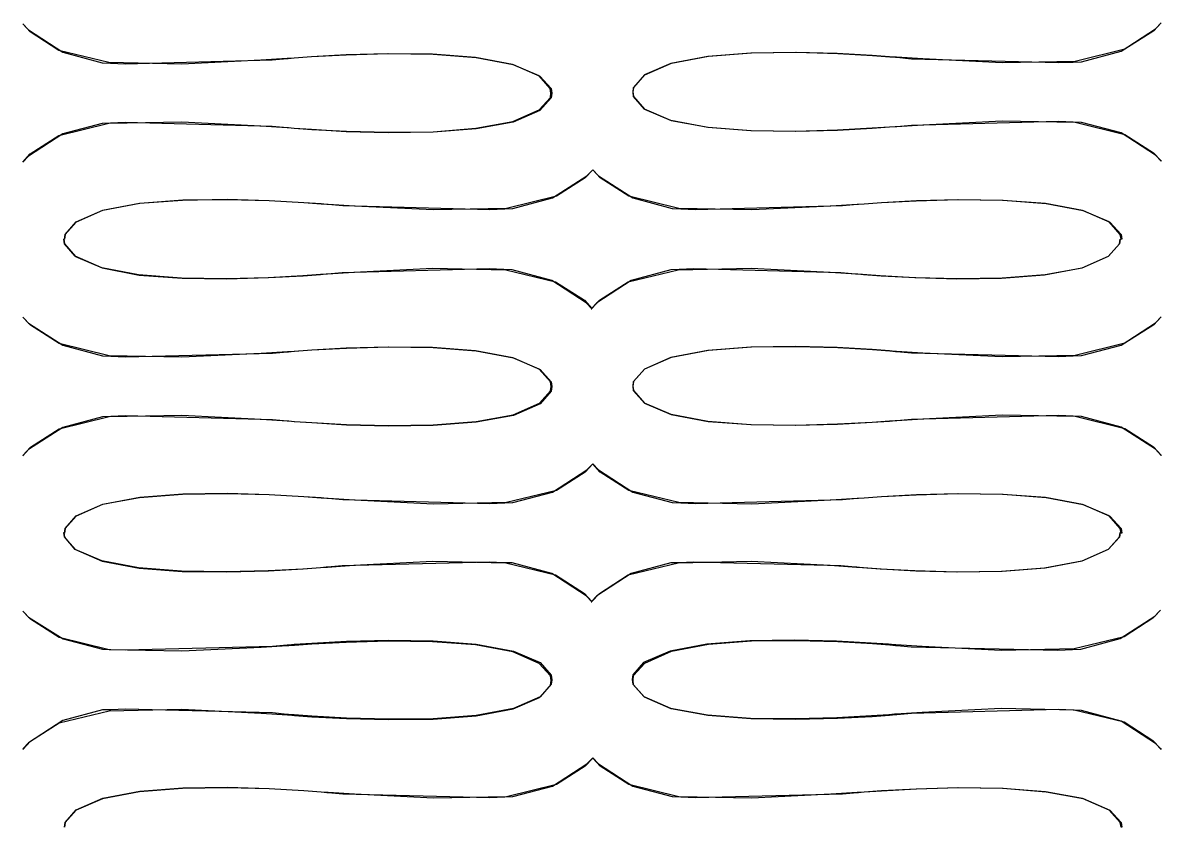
# Model space of a CAD drawing. Extents: x -8.7 to 71.7, y -3.2 to 84.
# Drawn here: x 55.62 to 71.69, y -3.22 to 8.14 of the extents above; entities that cross this region are included whole.
import ezdxf

# ---------------------------------------------------------------- set-up
doc = ezdxf.new("R2010")
doc.units = 0
doc.layers.get('0').update_dxf_attribs({"linetype": 'CONTINUOUS'})

msp = doc.modelspace()

# ---------------------------------------------------------------- linework, layer by layer
at = {"color": 1}
for p, q in [((55.7209, 8.00915), (55.6147, 8.12214)), ((55.6147, 8.12214), (55.6962, 8.03811)), ((55.6962, 8.03811), (56.1799, 7.72389)), ((71.1193, 7.73906), (71.6044, 8.05325)), ((71.6855, 8.13869), (71.5793, 8.02569)), ((71.6044, 8.05325), (71.6855, 8.13869)), ((56.1262, 7.74869), (55.7209, 8.00915)), ((71.5793, 8.02569), (71.1729, 7.76524)), ((56.8318, 7.57647), (56.1262, 7.74869)), ((56.1799, 7.72389), (56.738, 7.57372)), ((66.5219, 7.71977), (65.8908, 7.71013)), ((65.9021, 7.71289), (66.5318, 7.72252)), ((67.1132, 7.70322), (66.5219, 7.71977)), ((66.5318, 7.72252), (67.1216, 7.7046)), ((71.1729, 7.76524), (70.4688, 7.5916)), ((70.5598, 7.58885), (71.1193, 7.73906)), ((56.738, 7.57372), (56.8565, 7.56955)), ((57.8612, 7.55579), (56.8318, 7.57647)), ((56.8565, 7.56955), (57.0632, 7.55992)), ((57.0632, 7.55992), (59.1386, 7.61503)), ((58.9774, 7.61227), (57.8612, 7.55579)), ((59.3492, 7.6357), (58.9774, 7.61227)), ((59.1386, 7.61503), (59.3467, 7.6357)), ((59.3467, 7.6357), (59.3644, 7.6357)), ((59.3672, 7.6357), (59.3492, 7.6357)), ((59.3644, 7.6357), (59.4459, 7.64261)), ((59.4473, 7.64124), (59.3672, 7.6357)), ((59.4459, 7.64261), (59.6911, 7.66191)), ((59.6911, 7.65775), (59.4473, 7.64124)), ((59.6911, 7.66191), (60.1832, 7.68809)), ((60.1789, 7.68396), (59.6911, 7.65775)), ((60.7688, 7.70047), (60.1789, 7.68396)), ((60.1832, 7.68809), (60.7741, 7.70322)), ((61.3985, 7.69359), (60.7688, 7.70047)), ((60.7741, 7.70322), (61.4066, 7.69359)), ((62.0049, 7.64812), (61.3985, 7.69359)), ((61.4066, 7.69359), (62.0145, 7.64674)), ((62.5285, 7.55167), (62.0049, 7.64812)), ((62.0145, 7.64674), (62.538, 7.5475)), ((64.7637, 7.56405), (64.3901, 7.40145)), ((64.3971, 7.40283), (64.7718, 7.56818)), ((65.2847, 7.66191), (64.7637, 7.56405)), ((64.7718, 7.56818), (65.2956, 7.66741)), ((65.8908, 7.71013), (65.2847, 7.66191)), ((65.2956, 7.66741), (65.9021, 7.71289)), ((67.6039, 7.67704), (67.1132, 7.70322)), ((67.1216, 7.7046), (67.6092, 7.67704)), ((67.849, 7.65912), (67.6039, 7.67704)), ((67.6092, 7.67704), (67.8533, 7.65912)), ((67.9319, 7.65087), (67.849, 7.65912)), ((67.8533, 7.65912), (67.9344, 7.65087)), ((67.9496, 7.65087), (67.9319, 7.65087)), ((67.9344, 7.65087), (67.9524, 7.65087)), ((68.3204, 7.62744), (67.9496, 7.65087)), ((67.9524, 7.65087), (68.1591, 7.63157)), ((68.1591, 7.63157), (70.2345, 7.57647)), ((69.438, 7.57093), (68.3204, 7.62744)), ((70.4688, 7.5916), (69.438, 7.57093)), ((70.2345, 7.57647), (70.4427, 7.58472)), ((70.4427, 7.58472), (70.5598, 7.58885)), ((62.9035, 7.38904), (62.5285, 7.55167)), ((62.538, 7.5475), (62.9144, 7.38491)), ((64.3901, 7.40145), (64.2359, 7.22644)), ((64.2387, 7.22507), (64.3971, 7.40283)), ((63.0618, 7.21265), (62.9035, 7.38904)), ((62.9144, 7.38491), (63.0728, 7.20852)), ((62.9073, 6.90809), (63.0633, 7.08311)), ((63.0728, 7.07898), (62.9144, 6.90122)), ((63.0714, 7.1465), (63.0618, 7.21265)), ((63.0633, 7.08311), (63.0714, 7.1465)), ((63.0728, 7.20852), (63.0823, 7.14375)), ((63.0823, 7.14375), (63.0728, 7.07898)), ((64.2359, 7.22644), (64.2278, 7.16167)), ((64.2278, 7.16167), (64.2359, 7.0969)), ((64.2303, 7.15892), (64.2387, 7.22507)), ((64.2387, 7.09553), (64.2303, 7.15892)), ((64.2359, 7.0969), (64.3929, 6.92051)), ((64.3929, 6.92051), (64.2387, 7.09553)), ((64.7651, 6.75792), (64.3929, 6.92051)), ((64.3929, 6.92051), (64.7679, 6.75929)), ((62.5341, 6.7455), (62.9073, 6.90809)), ((62.9144, 6.90122), (62.538, 6.73724)), ((65.2861, 6.66006), (64.7651, 6.75792)), ((64.7679, 6.75929), (65.29, 6.66281)), ((68.3204, 6.70003), (69.438, 6.75651)), ((69.438, 6.75651), (70.4688, 6.73587)), ((56.1262, 6.54706), (56.8318, 6.71932)), ((56.738, 6.71795), (56.1813, 6.56911)), ((56.8565, 6.7207), (56.738, 6.71795)), ((56.8318, 6.71932), (57.8612, 6.74137)), ((57.0632, 6.73033), (56.8565, 6.7207)), ((59.1386, 6.67523), (57.0632, 6.73033)), ((57.8612, 6.74137), (58.9774, 6.68348)), ((58.9774, 6.68348), (59.3492, 6.65868)), ((59.3467, 6.65455), (59.1386, 6.67523)), ((59.3644, 6.65455), (59.3467, 6.65455)), ((59.3492, 6.65868), (59.3672, 6.65868)), ((59.4459, 6.64767), (59.3644, 6.65455)), ((59.3672, 6.65868), (59.4487, 6.6518)), ((59.6911, 6.62975), (59.4459, 6.64767)), ((59.4487, 6.6518), (59.6939, 6.63388)), ((60.1832, 6.60079), (59.6911, 6.62975)), ((59.6939, 6.63388), (60.1846, 6.6077)), ((60.7741, 6.58428), (60.1832, 6.60079)), ((60.1846, 6.6077), (60.7755, 6.59253)), ((61.4066, 6.59253), (60.7741, 6.58428)), ((60.7755, 6.59253), (61.4066, 6.60079)), ((61.4066, 6.60079), (62.013, 6.64905)), ((62.0145, 6.63938), (61.4066, 6.59253)), ((62.013, 6.64905), (62.5341, 6.7455)), ((62.538, 6.73724), (62.0145, 6.63938)), ((65.8936, 6.61321), (65.2861, 6.66006)), ((65.29, 6.66281), (65.8978, 6.61733)), ((66.5233, 6.60358), (65.8936, 6.61321)), ((65.8978, 6.61733), (66.5275, 6.61046)), ((67.116, 6.61871), (66.5233, 6.60358)), ((66.5275, 6.61046), (67.1174, 6.627)), ((67.6067, 6.64489), (67.116, 6.61871)), ((67.1174, 6.627), (67.6067, 6.65318)), ((67.6067, 6.65318), (67.8505, 6.66972)), ((67.8519, 6.66281), (67.6067, 6.64489)), ((67.8505, 6.66972), (67.9319, 6.67523)), ((67.9344, 6.66972), (67.8519, 6.66281)), ((67.9319, 6.67523), (67.9496, 6.67523)), ((67.9524, 6.66972), (67.9344, 6.66972)), ((67.9496, 6.67523), (68.3204, 6.70003)), ((68.1591, 6.69036), (67.9524, 6.66972)), ((70.2345, 6.7455), (68.1591, 6.69036)), ((70.4427, 6.73587), (70.2345, 6.7455)), ((70.5598, 6.73308), (70.4427, 6.73587)), ((70.4688, 6.73587), (71.1729, 6.56361)), ((71.1193, 6.58428), (70.5598, 6.73308)), ((56.1813, 6.56911), (55.6962, 6.25768)), ((55.7209, 6.28661), (56.1262, 6.54706)), ((71.6044, 6.26869), (71.1193, 6.58428)), ((71.1729, 6.56361), (71.5779, 6.30315)), ((55.6147, 6.17224), (55.7209, 6.28661)), ((71.5779, 6.30315), (71.6855, 6.18878)), ((71.6855, 6.18324), (71.6044, 6.26869)), ((55.6962, 6.25768), (55.6147, 6.17224)), ((71.6855, 6.18878), (71.6855, 6.18324)), ((63.0936, 5.66649), (63.5801, 5.9793)), ((63.555, 5.949), (63.1486, 5.68854)), ((63.6612, 6.06199), (63.555, 5.949)), ((63.5801, 5.9793), (63.6612, 6.06337)), ((63.6612, 6.06337), (63.7427, 5.9793)), ((63.7674, 5.949), (63.6612, 6.06199)), ((63.7427, 5.9793), (64.2264, 5.66649)), ((64.1724, 5.68854), (63.7674, 5.949)), ((57.8693, 5.63203), (57.2629, 5.58518)), ((57.2685, 5.59072), (57.8764, 5.63757)), ((58.5004, 5.64169), (57.8693, 5.63203)), ((57.8764, 5.63757), (58.5061, 5.64582)), ((59.0917, 5.62652), (58.5004, 5.64169)), ((58.5061, 5.64582), (59.0959, 5.62927)), ((59.5824, 5.59897), (59.0917, 5.62652)), ((59.0959, 5.62927), (59.5849, 5.6031)), ((63.1486, 5.68854), (62.4445, 5.51628)), ((62.5355, 5.51766), (63.0936, 5.66649)), ((64.878, 5.51628), (64.1724, 5.68854)), ((64.2264, 5.66649), (64.7845, 5.51766)), ((67.739, 5.60172), (68.2293, 5.62927)), ((68.8164, 5.63894), (68.2265, 5.6224)), ((68.2293, 5.62927), (68.822, 5.64444)), ((69.445, 5.63203), (68.8164, 5.63894)), ((68.822, 5.64444), (69.4531, 5.63481)), ((70.0525, 5.58655), (69.445, 5.63203)), ((69.4531, 5.63481), (70.061, 5.58655)), ((56.7422, 5.48735), (56.3686, 5.32476)), ((56.3714, 5.32888), (56.7461, 5.49286)), ((57.2629, 5.58518), (56.7422, 5.48735)), ((56.7461, 5.49286), (57.2685, 5.59072)), ((59.8276, 5.58105), (59.5824, 5.59897)), ((59.5849, 5.6031), (59.829, 5.5838)), ((59.9101, 5.57417), (59.8276, 5.58105)), ((59.829, 5.5838), (59.9101, 5.57692)), ((59.9101, 5.57692), (59.9281, 5.57692)), ((59.9281, 5.57417), (59.9101, 5.57417)), ((59.9281, 5.57692), (60.1349, 5.55763)), ((60.2989, 5.55075), (59.9281, 5.57417)), ((60.1349, 5.55763), (62.2102, 5.5039)), ((61.4151, 5.49561), (60.2989, 5.55075)), ((62.4445, 5.51628), (61.4151, 5.49561)), ((62.2102, 5.5039), (62.4184, 5.51353)), ((62.4184, 5.51353), (62.5355, 5.51766)), ((64.7845, 5.51766), (64.903, 5.51353)), ((65.9059, 5.49561), (64.878, 5.51628)), ((64.903, 5.51353), (65.1097, 5.5039)), ((65.1097, 5.5039), (67.1848, 5.55763)), ((67.0221, 5.55075), (65.9059, 5.49561)), ((67.3943, 5.57417), (67.0221, 5.55075)), ((67.1848, 5.55763), (67.3915, 5.57692)), ((67.3915, 5.57692), (67.4109, 5.57692)), ((67.4137, 5.57417), (67.3943, 5.57417)), ((67.4109, 5.57692), (67.492, 5.5838)), ((67.4934, 5.57967), (67.4137, 5.57417)), ((67.492, 5.5838), (67.739, 5.60172)), ((67.7376, 5.59622), (67.4934, 5.57967)), ((68.2265, 5.6224), (67.7376, 5.59622)), ((70.575, 5.4901), (70.0525, 5.58655)), ((70.061, 5.58655), (70.5845, 5.48873)), ((70.9496, 5.32751), (70.575, 5.4901)), ((70.5845, 5.48873), (70.9605, 5.32613)), ((56.2144, 5.15112), (56.3714, 5.32888)), ((56.3686, 5.32476), (56.2144, 5.14974)), ((71.108, 5.15112), (70.9496, 5.32751)), ((70.9605, 5.32613), (71.1179, 5.14974)), ((56.206, 5.08497), (56.2144, 5.15112)), ((56.2144, 5.14974), (56.206, 5.08497)), ((71.1179, 5.08497), (71.108, 5.15112)), ((71.1179, 5.14974), (71.1274, 5.08497)), ((56.2031, 5.01883), (56.195, 5.08222)), ((56.195, 5.08222), (56.2031, 5.01745)), ((56.3577, 4.84244), (56.2031, 5.01883)), ((56.2031, 5.01745), (56.3605, 4.83969)), ((71.0971, 5.01745), (70.9387, 4.83969)), ((70.9429, 4.84382), (71.0985, 5.01883)), ((71.1069, 5.08222), (71.0971, 5.01745)), ((71.0985, 5.01883), (71.1069, 5.08222)), ((71.1274, 5.08497), (71.1179, 5.08497)), ((56.7298, 4.67981), (56.3577, 4.84244)), ((56.3605, 4.83969), (56.7351, 4.67706)), ((70.9387, 4.83969), (70.5626, 4.67431)), ((70.5693, 4.68118), (70.9429, 4.84382)), ((57.2505, 4.58061), (56.7298, 4.67981)), ((56.7351, 4.67706), (57.2576, 4.57786)), ((62.1993, 4.66467), (60.1239, 4.61091)), ((60.288, 4.61779), (61.4041, 4.67293)), ((61.4041, 4.67293), (62.4336, 4.65226)), ((62.4071, 4.65363), (62.1993, 4.66467)), ((64.867, 4.65226), (65.8964, 4.67293)), ((65.0875, 4.66467), (64.8808, 4.65363)), ((67.1643, 4.61091), (65.0875, 4.66467)), ((65.8964, 4.67293), (67.0126, 4.61779)), ((70.5626, 4.67431), (70.0401, 4.57648)), ((70.0486, 4.58336), (70.5693, 4.68118)), ((57.8584, 4.53376), (57.2505, 4.58061)), ((57.2576, 4.57786), (57.8651, 4.53238)), ((58.4881, 4.52409), (57.8584, 4.53376)), ((57.8651, 4.53238), (58.4951, 4.52409)), ((59.0808, 4.53926), (58.4881, 4.52409)), ((58.4951, 4.52409), (59.0846, 4.54064)), ((59.5711, 4.56544), (59.0808, 4.53926)), ((59.0846, 4.54064), (59.5739, 4.56819)), ((59.8166, 4.58336), (59.5711, 4.56544)), ((59.5739, 4.56819), (59.8181, 4.58611)), ((59.8992, 4.59024), (59.8166, 4.58336)), ((59.8181, 4.58611), (59.8992, 4.59299)), ((59.8992, 4.59299), (59.9172, 4.59299)), ((59.9172, 4.59024), (59.8992, 4.59024)), ((59.9172, 4.59299), (60.288, 4.61779)), ((60.1239, 4.61091), (59.9172, 4.59024)), ((62.5242, 4.65088), (62.4071, 4.65363)), ((62.4336, 4.65226), (63.1377, 4.48137)), ((63.0837, 4.50204), (62.5242, 4.65088)), ((63.5688, 4.18648), (63.0837, 4.50204)), ((64.2041, 4.50204), (63.7205, 4.18648)), ((64.1629, 4.48137), (64.867, 4.65226)), ((64.7622, 4.65088), (64.2041, 4.50204)), ((64.8808, 4.65363), (64.7622, 4.65088)), ((67.0126, 4.61779), (67.3848, 4.59299)), ((67.371, 4.59024), (67.1643, 4.61091)), ((67.3887, 4.59024), (67.371, 4.59024)), ((67.3848, 4.59299), (67.4028, 4.59299)), ((67.4702, 4.58336), (67.3887, 4.59024)), ((67.4028, 4.59299), (67.4839, 4.58611)), ((67.7168, 4.56544), (67.4702, 4.58336)), ((67.4839, 4.58611), (67.7305, 4.56819)), ((68.2075, 4.53789), (67.7168, 4.56544)), ((67.7305, 4.56819), (68.2212, 4.54201)), ((68.7998, 4.52134), (68.2075, 4.53789)), ((68.2212, 4.54201), (68.8125, 4.52684)), ((69.4313, 4.5296), (68.7998, 4.52134)), ((68.8125, 4.52684), (69.4422, 4.53651)), ((70.0401, 4.57648), (69.4313, 4.5296)), ((69.4422, 4.53651), (70.0486, 4.58336)), ((63.1377, 4.48137), (63.5427, 4.22092)), ((63.7565, 4.22092), (64.1629, 4.48137)), ((63.5427, 4.22092), (63.6503, 4.10655)), ((63.6503, 4.10104), (63.5688, 4.18648)), ((63.7205, 4.18648), (63.6404, 4.10104)), ((63.6503, 4.10655), (63.7565, 4.22092)), ((63.6404, 4.10104), (63.6503, 4.10104)), ((55.7237, 3.87092), (55.6175, 3.98392)), ((55.6175, 3.98392), (55.699, 3.89985)), ((55.699, 3.89985), (56.1827, 3.58567)), ((56.1287, 3.61047), (55.7237, 3.87092)), ((71.1193, 3.5898), (71.6044, 3.90398)), ((71.5793, 3.87643), (71.1729, 3.61597)), ((71.6855, 3.98942), (71.5793, 3.87643)), ((71.6044, 3.90398), (71.6855, 3.98942)), ((56.8343, 3.4382), (56.1287, 3.61047)), ((56.1827, 3.58567), (56.7408, 3.43545)), ((59.6939, 3.52089), (60.1857, 3.54707)), ((60.1818, 3.54295), (59.6939, 3.51675)), ((60.7716, 3.55946), (60.1818, 3.54295)), ((60.1857, 3.54707), (60.7769, 3.56224)), ((61.4013, 3.55258), (60.7716, 3.55946)), ((60.7769, 3.56224), (61.4094, 3.55258)), ((62.0078, 3.50711), (61.4013, 3.55258)), ((61.4094, 3.55258), (62.0173, 3.50573)), ((65.8908, 3.55808), (65.2847, 3.51124)), ((65.2956, 3.51537), (65.9021, 3.56224)), ((66.5219, 3.56775), (65.8908, 3.55808)), ((65.9021, 3.56224), (66.5318, 3.5705)), ((67.1132, 3.55258), (66.5219, 3.56775)), ((66.5318, 3.5705), (67.1216, 3.55395)), ((67.6039, 3.5264), (67.1132, 3.55258)), ((67.1216, 3.55395), (67.6092, 3.5264)), ((71.1729, 3.61597), (70.4688, 3.44372)), ((70.5598, 3.44096), (71.1193, 3.5898)), ((56.7408, 3.43545), (56.8593, 3.43131)), ((57.8626, 3.41616), (56.8343, 3.4382)), ((56.8593, 3.43131), (57.066, 3.42305)), ((57.066, 3.42305), (59.1414, 3.47541)), ((58.9788, 3.47128), (57.8626, 3.41616)), ((59.3506, 3.4947), (58.9788, 3.47128)), ((59.1414, 3.47541), (59.3492, 3.4947)), ((59.3492, 3.4947), (59.3672, 3.4947)), ((59.37, 3.4947), (59.3506, 3.4947)), ((59.3672, 3.4947), (59.4487, 3.50297)), ((59.4501, 3.50022), (59.37, 3.4947)), ((59.4487, 3.50297), (59.6939, 3.52089)), ((59.6939, 3.51675), (59.4501, 3.50022)), ((62.5313, 3.41064), (62.0078, 3.50711)), ((62.0173, 3.50573), (62.5408, 3.40651)), ((62.9059, 3.24804), (62.5313, 3.41064)), ((62.5408, 3.40651), (62.9172, 3.2439)), ((64.7637, 3.4134), (64.3901, 3.25079)), ((64.3971, 3.25217), (64.7718, 3.41753)), ((65.2847, 3.51124), (64.7637, 3.4134)), ((64.7718, 3.41753), (65.2956, 3.51537)), ((67.849, 3.50711), (67.6039, 3.5264)), ((67.6092, 3.5264), (67.8533, 3.50711)), ((67.9319, 3.50022), (67.849, 3.50711)), ((67.8533, 3.50711), (67.9344, 3.50022)), ((67.9496, 3.50022), (67.9319, 3.50022)), ((67.9344, 3.50022), (67.9524, 3.50022)), ((68.3204, 3.47679), (67.9496, 3.50022)), ((67.9524, 3.50022), (68.1591, 3.48093)), ((68.1591, 3.48093), (70.2345, 3.42718)), ((69.438, 3.42167), (68.3204, 3.47679)), ((70.4688, 3.44372), (69.438, 3.42167)), ((70.2345, 3.42718), (70.4427, 3.43683)), ((70.4427, 3.43683), (70.5598, 3.44096)), ((63.0647, 3.07165), (62.9059, 3.24804)), ((62.9172, 3.2439), (63.0756, 3.06751)), ((64.3901, 3.25079), (64.2359, 3.07578)), ((64.2387, 3.0744), (64.3971, 3.25217)), ((63.0742, 3.0055), (63.0647, 3.07165)), ((63.0756, 3.06751), (63.0851, 3.00275)), ((64.2359, 3.07578), (64.2278, 3.01101)), ((64.2303, 3.00826), (64.2387, 3.0744)), ((62.9102, 2.7671), (63.0661, 2.94211)), ((63.0756, 2.93798), (62.9172, 2.76021)), ((63.0661, 2.94211), (63.0742, 3.0055)), ((63.0851, 3.00275), (63.0756, 2.93798)), ((64.2278, 3.01101), (64.2359, 2.94624)), ((64.2387, 2.94487), (64.2303, 3.00826)), ((64.2359, 2.94624), (64.3929, 2.76986)), ((64.3929, 2.76986), (64.2387, 2.94487)), ((62.5369, 2.60587), (62.9102, 2.7671)), ((62.9172, 2.76021), (62.5408, 2.59623)), ((64.7665, 2.60725), (64.3929, 2.76986)), ((64.3929, 2.76986), (64.7679, 2.60863)), ((56.1287, 2.40743), (56.8343, 2.57969)), ((56.7408, 2.57693), (56.1827, 2.42673)), ((56.8593, 2.57969), (56.7408, 2.57693)), ((56.8343, 2.57969), (57.8626, 2.60036)), ((57.066, 2.58933), (56.8593, 2.57969)), ((59.1414, 2.53421), (57.066, 2.58933)), ((57.8626, 2.60036), (58.9788, 2.54386)), ((62.0159, 2.50803), (62.5369, 2.60587)), ((62.5408, 2.59623), (62.0173, 2.49838)), ((65.2872, 2.50941), (64.7665, 2.60725)), ((64.7679, 2.60863), (65.29, 2.51216)), ((70.2345, 2.59485), (68.1591, 2.53972)), ((68.3204, 2.54937), (69.438, 2.60587)), ((69.438, 2.60587), (70.4688, 2.5852)), ((70.4427, 2.5852), (70.2345, 2.59485)), ((70.5598, 2.58244), (70.4427, 2.5852)), ((70.4688, 2.5852), (71.1729, 2.41157)), ((71.1193, 2.43224), (70.5598, 2.58244)), ((56.1827, 2.42673), (55.699, 2.11253)), ((58.9788, 2.54386), (59.3506, 2.51906)), ((59.3492, 2.51354), (59.1414, 2.53421)), ((59.3672, 2.51354), (59.3492, 2.51354)), ((59.3506, 2.51906), (59.37, 2.51906)), ((59.4487, 2.50665), (59.3672, 2.51354)), ((59.37, 2.51906), (59.4512, 2.51216)), ((59.6939, 2.48874), (59.4487, 2.50665)), ((59.4512, 2.51216), (59.6967, 2.49425)), ((60.1857, 2.4598), (59.6939, 2.48874)), ((59.6967, 2.49425), (60.1871, 2.46807)), ((60.7769, 2.44326), (60.1857, 2.4598)), ((60.1871, 2.46807), (60.7783, 2.45153)), ((61.4094, 2.45153), (60.7769, 2.44326)), ((60.7783, 2.45153), (61.4094, 2.46118)), ((61.4094, 2.46118), (62.0159, 2.50803)), ((62.0173, 2.49838), (61.4094, 2.45153)), ((65.8936, 2.46118), (65.2872, 2.50941)), ((65.29, 2.51216), (65.8978, 2.46669)), ((66.5247, 2.45153), (65.8936, 2.46118)), ((65.8978, 2.46669), (66.5275, 2.4598)), ((67.116, 2.46807), (66.5247, 2.45153)), ((66.5275, 2.4598), (67.1174, 2.47633)), ((67.6067, 2.49425), (67.116, 2.46807)), ((67.1174, 2.47633), (67.6067, 2.50252)), ((67.6067, 2.50252), (67.8505, 2.51906)), ((67.8519, 2.51216), (67.6067, 2.49425)), ((67.8505, 2.51906), (67.9319, 2.52457)), ((67.9344, 2.51906), (67.8519, 2.51216)), ((67.9319, 2.52457), (67.9496, 2.52457)), ((67.9524, 2.51906), (67.9344, 2.51906)), ((67.9496, 2.52457), (68.3204, 2.54937)), ((68.1591, 2.53972), (67.9524, 2.51906)), ((71.6044, 2.11805), (71.1193, 2.43224)), ((71.1729, 2.41157), (71.5779, 2.15112)), ((55.7237, 2.1456), (56.1287, 2.40743)), ((55.6175, 2.03123), (55.7237, 2.1456)), ((55.699, 2.11253), (55.6175, 2.02709)), ((71.5779, 2.15112), (71.6855, 2.03674)), ((71.6855, 2.03123), (71.6044, 2.11805)), ((71.6855, 2.03674), (71.6855, 2.03123)), ((63.0936, 1.51446), (63.5801, 1.82866)), ((63.555, 1.79696), (63.1486, 1.53651)), ((63.6612, 1.90996), (63.555, 1.79696)), ((63.5801, 1.82866), (63.6612, 1.91272)), ((63.6612, 1.91272), (63.7427, 1.82866)), ((63.7674, 1.79696), (63.6612, 1.90996)), ((63.7427, 1.82866), (64.2264, 1.51446)), ((64.1724, 1.53651), (63.7674, 1.79696)), ((57.8693, 1.48139), (57.2629, 1.43454)), ((57.2685, 1.44143), (57.8764, 1.48828)), ((58.5004, 1.48966), (57.8693, 1.48139)), ((57.8764, 1.48828), (58.5061, 1.49655)), ((59.0917, 1.4745), (58.5004, 1.48966)), ((58.5061, 1.49655), (59.0959, 1.48001)), ((59.5824, 1.44832), (59.0917, 1.4745)), ((59.0959, 1.48001), (59.5849, 1.45245)), ((59.8276, 1.4304), (59.5824, 1.44832)), ((59.5849, 1.45245), (59.829, 1.43316)), ((63.1486, 1.53651), (62.4445, 1.36426)), ((62.5355, 1.36563), (63.0936, 1.51446)), ((64.878, 1.36426), (64.1724, 1.53651)), ((64.2264, 1.51446), (64.7845, 1.36563)), ((67.492, 1.43316), (67.7376, 1.45245)), ((67.7376, 1.45245), (68.2293, 1.47864)), ((68.2255, 1.47175), (67.7376, 1.44556)), ((68.8149, 1.48828), (68.2255, 1.47175)), ((68.2293, 1.47864), (68.8206, 1.4938)), ((69.445, 1.48139), (68.8149, 1.48828)), ((68.8206, 1.4938), (69.4531, 1.48415)), ((70.0511, 1.43591), (69.445, 1.48139)), ((69.4531, 1.48415), (70.061, 1.43729)), ((56.7422, 1.3367), (56.3686, 1.17409)), ((56.3714, 1.17822), (56.7461, 1.34221)), ((57.2629, 1.43454), (56.7422, 1.3367)), ((56.7461, 1.34221), (57.2685, 1.44143)), ((59.9101, 1.42351), (59.8276, 1.4304)), ((59.829, 1.43316), (59.9101, 1.42627)), ((59.9101, 1.42627), (59.9281, 1.42627)), ((59.9281, 1.42351), (59.9101, 1.42351)), ((59.9281, 1.42627), (60.1349, 1.40698)), ((60.2989, 1.40009), (59.9281, 1.42351)), ((60.1349, 1.40698), (62.2102, 1.35323)), ((61.4151, 1.34359), (60.2989, 1.40009)), ((62.4445, 1.36426), (61.4151, 1.34359)), ((62.2102, 1.35323), (62.4184, 1.36288)), ((62.4184, 1.36288), (62.5355, 1.36563)), ((64.7845, 1.36563), (64.903, 1.36288)), ((65.9059, 1.34359), (64.878, 1.36426)), ((64.903, 1.36288), (65.1097, 1.35323)), ((65.1097, 1.35323), (67.1848, 1.40698)), ((67.0221, 1.40009), (65.9059, 1.34359)), ((67.3943, 1.42351), (67.0221, 1.40009)), ((67.1848, 1.40698), (67.3915, 1.42627)), ((67.3915, 1.42627), (67.4109, 1.42627)), ((67.4137, 1.42351), (67.3943, 1.42351)), ((67.4109, 1.42627), (67.492, 1.43316)), ((67.4934, 1.42903), (67.4137, 1.42351)), ((67.7376, 1.44556), (67.4934, 1.42903)), ((70.575, 1.33945), (70.0511, 1.43591)), ((70.061, 1.43729), (70.5845, 1.33808)), ((70.9496, 1.17685), (70.575, 1.33945)), ((70.5845, 1.33808), (70.9605, 1.17547)), ((56.2144, 1.00046), (56.3714, 1.17822)), ((56.3686, 1.17409), (56.2144, 0.999077)), ((71.108, 1.00046), (70.9496, 1.17685)), ((70.9605, 1.17547), (71.1179, 0.999077)), ((56.206, 0.934311), (56.2144, 1.00046)), ((56.2144, 0.999077), (56.206, 0.934311)), ((71.1179, 0.934311), (71.108, 1.00046)), ((71.1179, 0.999077), (71.1274, 0.934311)), ((56.2031, 0.880565), (56.195, 0.943956)), ((56.195, 0.943956), (56.2031, 0.879189)), ((56.3577, 0.704176), (56.2031, 0.880565)), ((56.2031, 0.879189), (56.3605, 0.701421)), ((71.0971, 0.879189), (70.9387, 0.701421)), ((70.9429, 0.705556), (71.0985, 0.880565)), ((71.1069, 0.943956), (71.0971, 0.879189)), ((71.0985, 0.880565), (71.1069, 0.943956)), ((71.1274, 0.934311), (71.1179, 0.934311)), ((56.7298, 0.54157), (56.3577, 0.704176)), ((56.3605, 0.701421), (56.7351, 0.538812)), ((70.9387, 0.701421), (70.5626, 0.536056)), ((70.5693, 0.542946), (70.9429, 0.705556)), ((57.2505, 0.442352), (56.7298, 0.54157)), ((56.7351, 0.538812), (57.2576, 0.439593)), ((62.1993, 0.526411), (60.1239, 0.472666)), ((60.288, 0.479559), (61.4041, 0.536056)), ((61.4041, 0.536056), (62.4336, 0.515387)), ((62.4071, 0.515387), (62.1993, 0.526411)), ((62.5242, 0.512632), (62.4071, 0.515387)), ((62.4336, 0.515387), (63.1377, 0.343131)), ((63.0837, 0.363802), (62.5242, 0.512632)), ((64.1629, 0.343131), (64.867, 0.515387)), ((64.7622, 0.512632), (64.2041, 0.363802)), ((64.8808, 0.515387), (64.7622, 0.512632)), ((64.867, 0.515387), (65.8964, 0.536056)), ((65.0875, 0.526411), (64.8808, 0.515387)), ((67.1643, 0.472666), (65.0875, 0.526411)), ((65.8964, 0.536056), (67.0126, 0.479559)), ((70.5626, 0.536056), (70.0401, 0.438217)), ((70.0486, 0.445107), (70.5693, 0.542946)), ((57.8584, 0.395496), (57.2505, 0.442352)), ((57.2576, 0.439593), (57.8651, 0.39412)), ((58.4881, 0.385851), (57.8584, 0.395496)), ((57.8651, 0.39412), (58.4951, 0.385851)), ((59.0808, 0.40101), (58.4881, 0.385851)), ((58.4951, 0.385851), (59.0846, 0.402389)), ((59.5711, 0.427193), (59.0808, 0.40101)), ((59.0846, 0.402389), (59.5739, 0.429948)), ((59.8166, 0.445107), (59.5711, 0.427193)), ((59.5739, 0.429948), (59.8181, 0.447862)), ((59.8992, 0.451997), (59.8166, 0.445107)), ((59.8181, 0.447862), (59.8992, 0.454752)), ((59.8992, 0.454752), (59.9172, 0.454752)), ((59.9172, 0.451997), (59.8992, 0.451997)), ((59.9172, 0.454752), (60.288, 0.479559)), ((60.1239, 0.472666), (59.9172, 0.451997)), ((63.5688, 0.048231), (63.0837, 0.363802)), ((63.1377, 0.343131), (63.5427, 0.082682)), ((64.2041, 0.363802), (63.7205, 0.048231)), ((63.7565, 0.082682), (64.1629, 0.343131)), ((67.0126, 0.479559), (67.3848, 0.454752)), ((67.371, 0.451997), (67.1643, 0.472666)), ((67.3887, 0.451997), (67.371, 0.451997)), ((67.3848, 0.454752), (67.4028, 0.454752)), ((67.4702, 0.445107), (67.3887, 0.451997)), ((67.4028, 0.454752), (67.4839, 0.447862)), ((67.7168, 0.427193), (67.4702, 0.445107)), ((67.4839, 0.447862), (67.7305, 0.429948)), ((68.2075, 0.39963), (67.7168, 0.427193)), ((67.7305, 0.429948), (68.2212, 0.403765)), ((68.7998, 0.383096), (68.2075, 0.39963)), ((68.2212, 0.403765), (68.8125, 0.388606)), ((69.4313, 0.391365), (68.7998, 0.383096)), ((68.8125, 0.388606), (69.4422, 0.398254)), ((70.0401, 0.438217), (69.4313, 0.391365)), ((69.4422, 0.398254), (70.0486, 0.445107)), ((63.5427, 0.082682), (63.6503, -0.031695)), ((63.6503, -0.037207), (63.5688, 0.048231)), ((63.7205, 0.048231), (63.6404, -0.037207)), ((63.6503, -0.031695), (63.7565, 0.082682)), ((63.6404, -0.037207), (63.6503, -0.037207)), ((71.676, -0.15434), (71.5684, -0.26734)), ((71.5945, -0.239779), (71.676, -0.15434)), ((55.7237, -0.279742), (55.6175, -0.166743)), ((55.6175, -0.166743), (55.699, -0.250803)), ((55.699, -0.250803), (56.1841, -0.558105)), ((56.1287, -0.540191), (55.7237, -0.279742)), ((71.108, -0.55397), (71.5945, -0.239779)), ((71.5684, -0.26734), (71.1634, -0.527787)), ((56.8343, -0.713825), (56.1287, -0.540191)), ((56.1841, -0.558105), (56.7422, -0.704176)), ((59.3672, -0.643544), (59.4487, -0.635275)), ((59.4487, -0.635275), (59.6939, -0.617361)), ((59.6939, -0.633899), (59.4501, -0.650434)), ((59.6939, -0.617361), (60.1857, -0.591178)), ((60.1818, -0.607716), (59.6939, -0.633899)), ((60.7716, -0.591178), (60.1818, -0.607716)), ((60.1857, -0.591178), (60.7769, -0.576019)), ((61.4013, -0.599447), (60.7716, -0.591178)), ((60.7769, -0.576019), (61.4094, -0.585668)), ((62.0078, -0.644924), (61.4013, -0.599447)), ((61.4094, -0.585668), (62.0173, -0.63252)), ((62.0173, -0.63252), (62.5408, -0.731739)), ((65.2734, -0.63252), (64.7527, -0.730359)), ((64.7718, -0.734494), (65.2956, -0.635275)), ((65.8798, -0.584288), (65.2734, -0.63252)), ((65.2956, -0.635275), (65.9021, -0.588423)), ((66.511, -0.574643), (65.8798, -0.584288)), ((65.9021, -0.588423), (66.5318, -0.580154)), ((67.1022, -0.591178), (66.511, -0.574643)), ((66.5318, -0.580154), (67.1216, -0.596692)), ((67.5929, -0.617361), (67.1022, -0.591178)), ((67.1216, -0.596692), (67.6092, -0.624251)), ((67.8381, -0.635275), (67.5929, -0.617361)), ((67.6092, -0.624251), (67.8533, -0.643544)), ((67.9207, -0.643544), (67.8381, -0.635275)), ((71.1634, -0.527787), (70.4578, -0.700045)), ((70.5485, -0.7028), (71.108, -0.55397)), ((56.7422, -0.704176), (56.8593, -0.706935)), ((57.8626, -0.734494), (56.8343, -0.713825)), ((56.8593, -0.706935), (57.066, -0.7152)), ((57.066, -0.7152), (59.1414, -0.662838)), ((58.9788, -0.679372), (57.8626, -0.734494)), ((59.3506, -0.655948), (58.9788, -0.679372)), ((59.1414, -0.662838), (59.3492, -0.643544)), ((59.3492, -0.643544), (59.3672, -0.643544)), ((59.37, -0.655948), (59.3506, -0.655948)), ((59.4501, -0.650434), (59.37, -0.655948)), ((62.5313, -0.741384), (62.0078, -0.644924)), ((62.9059, -0.903993), (62.5313, -0.741384)), ((62.5408, -0.731739), (62.9172, -0.894348)), ((64.7527, -0.730359), (64.3791, -0.892969)), ((64.3971, -0.899859), (64.7718, -0.734494)), ((67.8533, -0.643544), (67.9344, -0.650434)), ((67.9401, -0.643544), (67.9207, -0.643544)), ((67.9344, -0.650434), (67.9524, -0.650434)), ((68.3108, -0.666972), (67.9401, -0.643544)), ((67.9524, -0.650434), (68.1577, -0.669727)), ((68.1577, -0.669727), (70.225, -0.71658)), ((69.4284, -0.722094), (68.3108, -0.666972)), ((70.4578, -0.700045), (69.4284, -0.722094)), ((70.225, -0.71658), (70.4314, -0.706935)), ((70.4314, -0.706935), (70.5485, -0.7028)), ((63.0647, -1.08038), (62.9059, -0.903993)), ((62.9172, -0.894348), (63.0756, -1.07074)), ((64.3791, -0.892969), (64.225, -1.06798)), ((64.2387, -1.07763), (64.3971, -0.899859)), ((63.0742, -1.14653), (63.0647, -1.08038)), ((63.0756, -1.07074), (63.0851, -1.1355)), ((64.225, -1.06798), (64.2165, -1.13275)), ((64.2303, -1.14377), (64.2387, -1.07763)), ((62.9102, -1.38493), (63.0661, -1.20992)), ((63.0756, -1.20027), (62.9172, -1.37804)), ((63.0661, -1.20992), (63.0742, -1.14653)), ((63.0851, -1.1355), (63.0756, -1.20027)), ((64.2165, -1.13275), (64.225, -1.19751)), ((64.225, -1.19751), (64.3819, -1.3739)), ((64.2387, -1.20716), (64.2303, -1.14377)), ((64.3929, -1.38217), (64.2387, -1.20716)), ((62.5369, -1.54616), (62.9102, -1.38493)), ((62.9172, -1.37804), (62.5408, -1.54065)), ((64.3819, -1.3739), (64.7569, -1.53513)), ((64.7665, -1.54478), (64.3929, -1.38217)), ((56.1287, -1.7446), (56.8343, -1.57234)), ((56.7408, -1.56132), (56.1827, -1.71152)), ((56.8593, -1.55856), (56.7408, -1.56132)), ((56.8343, -1.57234), (57.8626, -1.55029)), ((57.066, -1.54892), (56.8593, -1.55856)), ((59.1414, -1.60404), (57.066, -1.54892)), ((57.8626, -1.55029), (58.9788, -1.60817)), ((59.3492, -1.62471), (59.1414, -1.60404)), ((62.0159, -1.644), (62.5369, -1.54616)), ((62.5408, -1.54065), (62.0173, -1.63987)), ((64.7569, -1.53513), (65.2791, -1.6316)), ((65.2872, -1.64262), (64.7665, -1.54478)), ((67.9401, -1.61919), (68.3108, -1.59439)), ((70.2345, -1.55718), (68.1591, -1.6123)), ((68.3108, -1.59439), (69.4284, -1.53789)), ((69.4284, -1.53789), (70.4578, -1.55856)), ((70.4427, -1.56683), (70.2345, -1.55718)), ((70.5598, -1.56959), (70.4427, -1.56683)), ((70.4578, -1.55856), (71.1634, -1.73082)), ((71.1193, -1.71841), (70.5598, -1.56959)), ((56.1827, -1.71152), (55.699, -2.02572)), ((55.7237, -2.00504), (56.1287, -1.7446)), ((58.9788, -1.60817), (59.3506, -1.63298)), ((59.3672, -1.62471), (59.3492, -1.62471)), ((59.3506, -1.63298), (59.37, -1.63298)), ((59.4487, -1.6316), (59.3672, -1.62471)), ((59.37, -1.63298), (59.4512, -1.63987)), ((59.6939, -1.64951), (59.4487, -1.6316)), ((59.4512, -1.63987), (59.6967, -1.65778)), ((60.1857, -1.67707), (59.6939, -1.64951)), ((59.6967, -1.65778), (60.1871, -1.68396)), ((60.7769, -1.69361), (60.1857, -1.67707)), ((60.1871, -1.68396), (60.7783, -1.69912)), ((61.4094, -1.68534), (60.7769, -1.69361)), ((60.7783, -1.69912), (61.4094, -1.69085)), ((62.0173, -1.63987), (61.4094, -1.68534)), ((61.4094, -1.69085), (62.0159, -1.644)), ((65.2791, -1.6316), (65.8869, -1.67707)), ((65.8936, -1.68947), (65.2872, -1.64262)), ((65.8869, -1.67707), (66.5166, -1.68396)), ((66.5247, -1.69912), (65.8936, -1.68947)), ((66.5166, -1.68396), (67.1065, -1.66743)), ((67.116, -1.68396), (66.5247, -1.69912)), ((67.1065, -1.66743), (67.5954, -1.64124)), ((67.6067, -1.65778), (67.116, -1.68396)), ((67.5954, -1.64124), (67.8395, -1.62471)), ((67.8519, -1.63987), (67.6067, -1.65778)), ((67.8395, -1.62471), (67.9207, -1.61919)), ((67.9344, -1.63298), (67.8519, -1.63987)), ((67.9207, -1.61919), (67.9401, -1.61919)), ((67.9524, -1.63298), (67.9344, -1.63298)), ((68.1591, -1.6123), (67.9524, -1.63298)), ((71.6044, -2.03399), (71.1193, -1.71841)), ((71.1634, -1.73082), (71.5684, -1.99126)), ((55.6175, -2.11942), (55.7237, -2.00504)), ((55.699, -2.02572), (55.6175, -2.11116)), ((71.5684, -1.99126), (71.676, -2.10564)), ((71.6855, -2.11942), (71.6044, -2.03399)), ((63.6612, -2.24069), (63.555, -2.35369)), ((63.5801, -2.32337), (63.6612, -2.23793)), ((63.6612, -2.23793), (63.7427, -2.32337)), ((63.7674, -2.35369), (63.6612, -2.24069)), ((71.676, -2.10564), (71.6855, -2.11942)), ((63.0936, -2.63619), (63.5801, -2.32337)), ((63.555, -2.35369), (63.1486, -2.61414)), ((63.7427, -2.32337), (64.2264, -2.63619)), ((64.1724, -2.61414), (63.7674, -2.35369)), ((57.2629, -2.71749), (56.7422, -2.81533)), ((56.7461, -2.80844), (57.2685, -2.70922)), ((57.8693, -2.67064), (57.2629, -2.71749)), ((57.2685, -2.70922), (57.8764, -2.66375)), ((58.5004, -2.66099), (57.8693, -2.67064)), ((57.8764, -2.66375), (58.5061, -2.6541)), ((59.0917, -2.67615), (58.5004, -2.66099)), ((58.5061, -2.6541), (59.0959, -2.67202)), ((59.5824, -2.70371), (59.0917, -2.67615)), ((59.0959, -2.67202), (59.5849, -2.69958)), ((59.8276, -2.72162), (59.5824, -2.70371)), ((59.5849, -2.69958), (59.829, -2.71749)), ((59.9101, -2.72852), (59.8276, -2.72162)), ((59.829, -2.71749), (59.9101, -2.72576)), ((59.9101, -2.72576), (59.9281, -2.72576)), ((59.9281, -2.72852), (59.9101, -2.72852)), ((59.9281, -2.72576), (60.1349, -2.74505)), ((60.2989, -2.75194), (59.9281, -2.72852)), ((63.1486, -2.61414), (62.4445, -2.78639)), ((62.5355, -2.78501), (63.0936, -2.63619)), ((64.878, -2.78639), (64.1724, -2.61414)), ((64.2264, -2.63619), (64.7845, -2.78501)), ((67.3943, -2.72852), (67.0221, -2.75194)), ((67.1848, -2.74505), (67.3915, -2.72576)), ((67.3915, -2.72576), (67.4109, -2.72576)), ((67.4137, -2.72852), (67.3943, -2.72852)), ((67.4109, -2.72576), (67.492, -2.71887)), ((67.4934, -2.723), (67.4137, -2.72852)), ((67.492, -2.71887), (67.739, -2.70095)), ((67.7376, -2.70647), (67.4934, -2.723)), ((68.2255, -2.68029), (67.7376, -2.70647)), ((67.739, -2.70095), (68.2293, -2.6734)), ((68.8149, -2.66375), (68.2255, -2.68029)), ((68.2293, -2.6734), (68.822, -2.65824)), ((69.445, -2.67064), (68.8149, -2.66375)), ((68.822, -2.65824), (69.4531, -2.66788)), ((70.0511, -2.71611), (69.445, -2.67064)), ((69.4531, -2.66788), (70.061, -2.71611)), ((70.575, -2.81258), (70.0511, -2.71611)), ((70.061, -2.71611), (70.5845, -2.81395)), ((56.7422, -2.81533), (56.3686, -2.97794)), ((56.3714, -2.97381), (56.7461, -2.80844)), ((60.1349, -2.74505), (62.2102, -2.79879)), ((61.4151, -2.80706), (60.2989, -2.75194)), ((62.4445, -2.78639), (61.4151, -2.80706)), ((62.2102, -2.79879), (62.4184, -2.78915)), ((62.4184, -2.78915), (62.5355, -2.78501)), ((64.7845, -2.78501), (64.903, -2.78915)), ((65.9059, -2.80706), (64.878, -2.78639)), ((64.903, -2.78915), (65.1097, -2.79879)), ((65.1097, -2.79879), (67.1848, -2.74505)), ((67.0221, -2.75194), (65.9059, -2.80706)), ((70.9496, -2.97518), (70.575, -2.81258)), ((70.5845, -2.81395), (70.9605, -2.97656)), ((56.2144, -3.15157), (56.3714, -2.97381)), ((56.3686, -2.97794), (56.2144, -3.15295)), ((71.108, -3.15157), (70.9496, -2.97518)), ((70.9605, -2.97656), (71.1179, -3.15295)), ((56.206, -3.21772), (56.2144, -3.15157)), ((56.2144, -3.15295), (56.206, -3.21772)), ((71.1179, -3.21772), (71.108, -3.15157)), ((71.1179, -3.15295), (71.1274, -3.21772)), ((71.1274, -3.21772), (71.1179, -3.21772))]:
    msp.add_line(p, q, dxfattribs=at)

doc.saveas('drawing.dxf')
